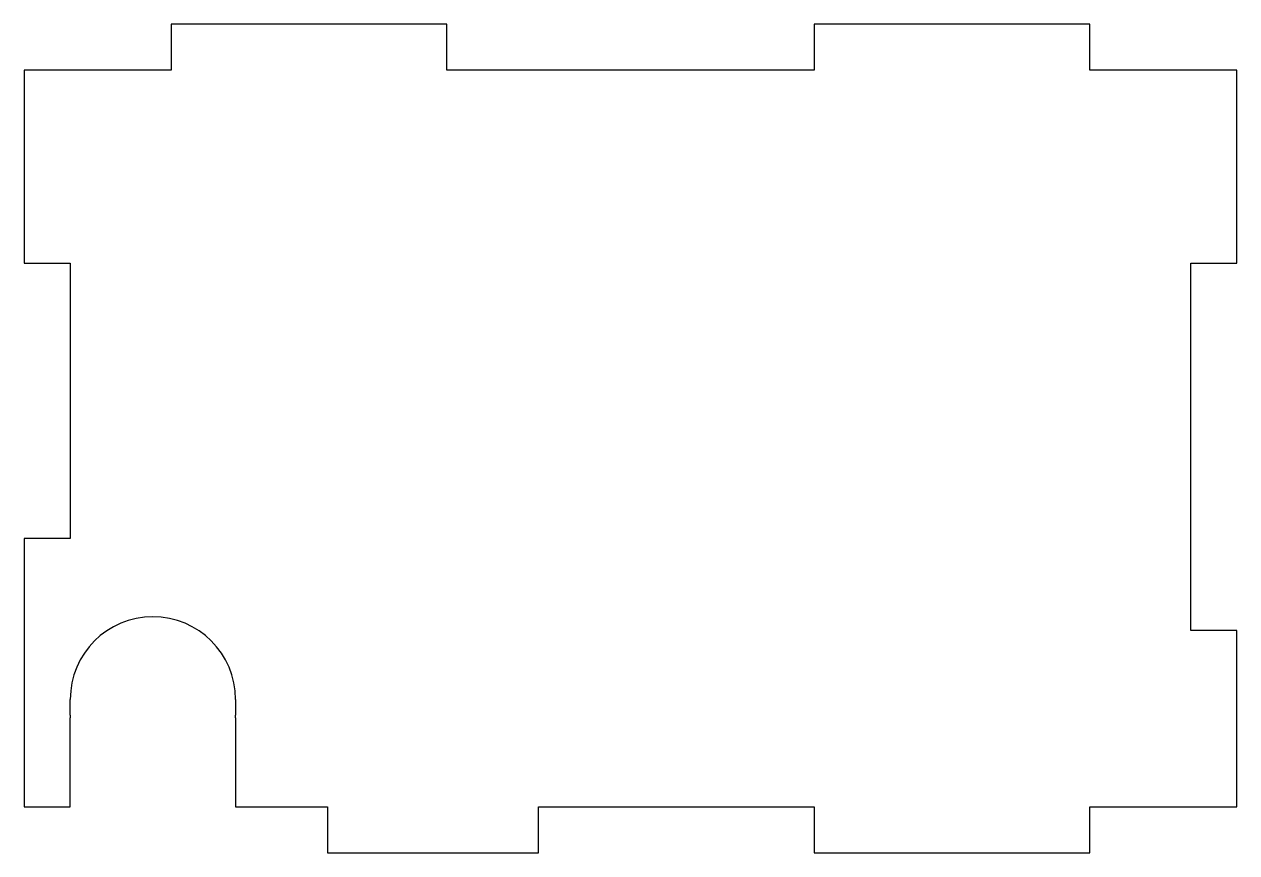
# Model space of a CAD drawing. Header units: millimetres. Extents: x -33 to 33, y -8.3 to 36.8.
import ezdxf

# ---------------------------------------------------------------- set-up
doc = ezdxf.new("R2010")
doc.units = ezdxf.units.MM
doc.layers.get('0').update_dxf_attribs({"linetype": 'CONTINUOUS'})

msp = doc.modelspace()

# ---------------------------------------------------------------- linework, layer by layer
for p, q in [((-10.002, 36.785, 0), (-25.002, 36.785, 0)), ((-25.002, 36.785, 0), (-25.002, 34.285, 0)), ((-10.002, 34.285, 0), (-10.002, 36.785, 0)), ((24.998, 36.785, 0), (9.998, 36.785, 0)), ((9.998, 36.785, 0), (9.998, 34.285, 0)), ((24.998, 34.285, 0), (24.998, 36.785, 0)), ((-25.002, 34.285, 0), (-33.002, 34.285, 0)), ((-33.002, 34.285, 0), (-33.002, 23.785, 0)), ((9.998, 34.285, 0), (-10.002, 34.285, 0)), ((32.998, 34.285, 0), (24.998, 34.285, 0)), ((32.998, 23.785, 0), (32.998, 34.285, 0)), ((-33.002, 23.785, 0), (-30.502, 23.785, 0)), ((-30.502, 23.785, 0), (-30.502, 8.785, 0)), ((30.498, 3.785, 0), (30.498, 23.785, 0)), ((30.498, 23.785, 0), (32.998, 23.785, 0)), ((-30.502, 8.785, 0), (-33.002, 8.785, 0)), ((-33.002, 8.785, 0), (-33.002, -5.815, 0)), ((32.998, 3.785, 0), (30.498, 3.785, 0)), ((32.998, -5.815, 0), (32.998, 3.785, 0)), ((-30.498, -0.831, 0), (-30.498, 0.035, 0)), ((-21.502, 0.035, 0), (-21.502, -0.831, 0)), ((-30.5, -5.815, 0), (-30.5, -0.965, 0)), ((-21.5, -0.965, 0), (-21.5, -5.815, 0)), ((-33.002, -5.815, 0), (-30.5, -5.815, 0)), ((-21.5, -5.815, 0), (-16.5, -5.815, 0)), ((-16.5, -5.815, 0), (-16.5, -8.315, 0)), ((-5.002, -8.315, 0), (-5.002, -5.815, 0)), ((-5.002, -5.815, 0), (9.998, -5.815, 0)), ((9.998, -5.815, 0), (9.998, -8.315, 0)), ((24.998, -8.315, 0), (24.998, -5.815, 0)), ((24.998, -5.815, 0), (32.998, -5.815, 0)), ((-16.5, -8.315, 0), (-5.002, -8.315, 0)), ((9.998, -8.315, 0), (24.998, -8.315, 0))]:
    msp.add_line(p, q)
for centre, radius, start, end in [((-26, 0.035, 0), 4.498, 0, 180), ((-26, -0.965, 0), 4.5, 178.29171, 180), ((-26, -0.965, 0), 4.5, 0, 1.70829)]:
    msp.add_arc(centre, radius, start, end)

doc.saveas('drawing.dxf')
